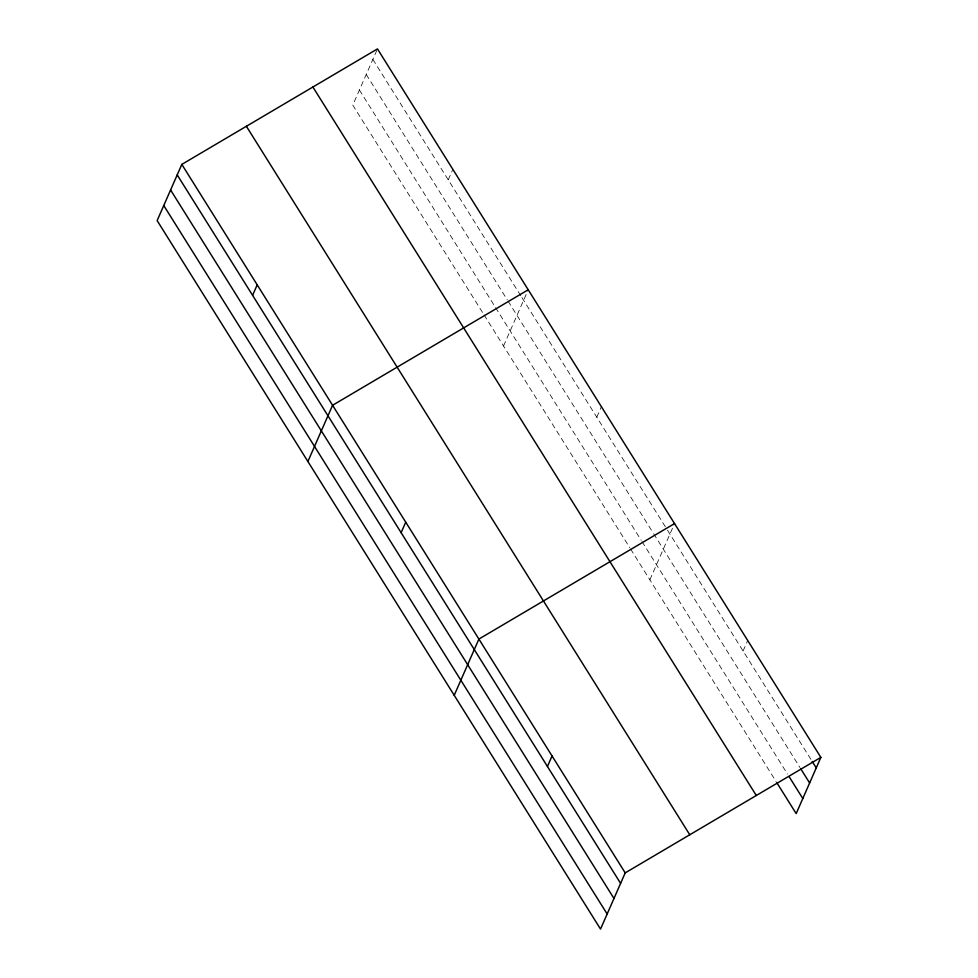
<?xml version="1.0" encoding="UTF-8"?>
<svg xmlns="http://www.w3.org/2000/svg" width="978" height="978" viewBox="0 0 978 978"><rect width="100%" height="100%" fill="white"/><g stroke="black" fill="none" stroke-linecap="round" stroke-linejoin="round"><path stroke-width="0.73" stroke-dasharray="4.89 3.67" d="M376.885 50.208L352.789 105.123L483.279 313.632M448.23 179.842L452.838 169.341M503.536 346.004L527.643 291.102M596.776 417.178L601.384 406.689M649.857 579.807L673.964 524.905M743.097 650.981L747.693 640.492M372.862 59.401L521.176 296.395M521.995 297.691L666.715 528.951M667.522 530.235L811.422 760.175M366.237 74.487L507.264 299.83M508.071 301.126L652.852 532.472M653.659 533.756L799.98 767.559M359.415 90.025L494.77 306.31M495.577 307.605L641.213 540.308M642.008 541.592L787.534 774.111M484.086 314.928L629.759 547.692M630.565 548.976L776.08 781.495"/><path stroke-width="1.47" d="M181.822 164.39L157.14 220.612L600.529 929.1L625.211 872.877L820.86 757.388L377.471 48.9L181.822 164.39L625.211 872.877M252.593 295.332L257.202 284.83M307.899 461.494L332.569 405.283L528.218 289.781M401.127 532.68L405.736 522.179M454.22 695.297L478.89 639.074L674.539 523.585M547.448 766.471L552.057 755.982M820.86 757.388L796.178 813.61L776.887 782.779M812.229 761.459L816.251 767.889M800.786 768.842L809.625 782.975M789.136 776.679L802.804 798.525M312.899 87.018L756.3 795.505M246.383 126.284L689.771 834.772M177.214 174.891L620.602 883.378M170.588 189.976L613.976 898.464M163.766 205.527L607.155 914.014"/></g></svg>
